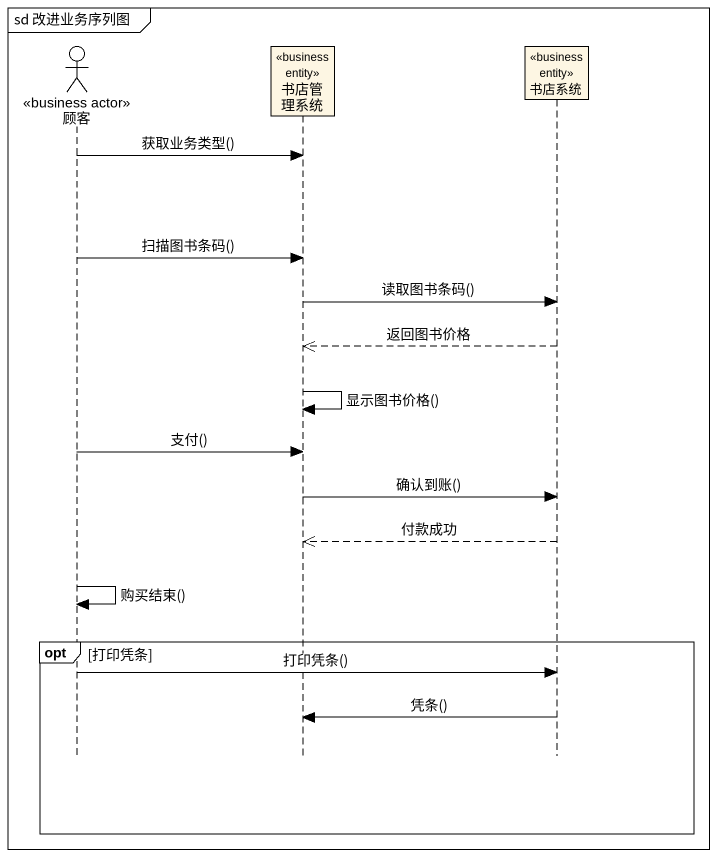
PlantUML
@startuml
mainframe sd 改进业务序列图
hide footbox
actor 顾客 <<business actor>>
participant 书店管理系统 <<business entity>>
participant 书店系统 <<business entity>>

顾客 -> 书店管理系统 : 获取业务类型()
顾客 -> 书店管理系统 : 扫描图书条码()
书店管理系统 -> 书店系统 : 读取图书条码()
书店系统 -->> 书店管理系统 : 返回图书价格
书店管理系统 -> 书店管理系统 : 显示图书价格()
顾客 -> 书店管理系统 : 支付()
书店管理系统 -> 书店系统 : 确认到账()
书店系统 -->> 书店管理系统 : 付款成功
顾客 -> 顾客 : 购买结束()
opt 打印凭条
  顾客 -> 书店系统 : 打印凭条()
  书店系统 -> 书店管理系统 : 凭条()
end
@enduml
